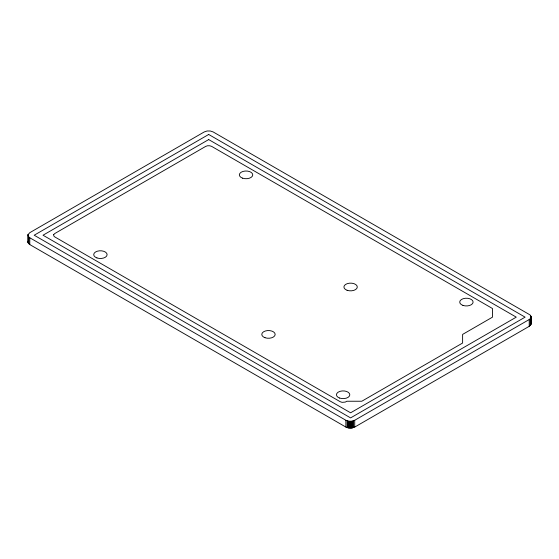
<?xml version="1.0" encoding="UTF-8"?>
<svg xmlns="http://www.w3.org/2000/svg" width="559" height="559" viewBox="0 0 559 559"><rect width="100%" height="100%" fill="white"/><g stroke="black" fill="none" stroke-linecap="round" stroke-linejoin="round"><path stroke-width="0.84" d="M28.006 234.752L28.425 236.604L29.781 237.771L345.888 420.277L348.69 421.213L351.918 421.213L354.72 420.277L529.219 319.531C531.56 318.63 531.56 315.332 529.219 314.431L213.112 131.924L210.31 130.995L207.082 130.995L204.28 131.924L29.781 232.677L28.006 234.752L28.006 242.487L29.781 244.569L345.888 427.076L348.69 428.005L351.918 428.005L354.72 427.076L529.219 326.323L530.994 324.248L531.05 316.981M28.16 241.09L28.006 242.487M530.84 322.843L531.05 323.78M530.994 316.513L530.994 324.248M530.84 316.045L530.84 324.709M530.575 318.357L530.575 325.156M530.212 318.784L530.212 325.576M529.219 319.531L529.219 326.323M354.72 420.277L354.72 427.076M353.428 420.85L353.428 427.649M352.694 421.06L352.694 427.852M351.918 421.213L351.918 428.005M351.122 421.304L351.122 428.096M350.304 421.332L350.304 428.131M349.487 421.304L349.487 428.096M348.69 421.213L348.69 428.005M347.915 421.06L347.915 427.852M347.181 420.85L347.181 427.649M345.888 420.277L345.888 427.076M29.781 237.771L29.781 244.569M28.789 237.023L28.789 243.822M28.425 236.604L28.425 243.396M28.16 234.291L28.16 242.955M53.72 234.577L53.72 235.87L54.775 236.911L340.2 401.704L342.066 402.347L345.245 402.096L346.859 401.236L361.806 401.236L462.614 343.03L462.614 334.408L492.5 317.149L492.5 308.526L211.623 146.36L209.751 145.78L207.578 145.745L205.705 146.395L54.775 233.536L53.72 234.577M208.696 134.474L34.19 235.22L350.598 417.901L525.104 317.149L208.696 134.474M208.696 139.575L43.022 235.22L350.598 412.801L516.271 317.149L208.696 139.575M339.648 398.064A6.694 3.864 0 0 0 349.815 394.85A6.694 3.864 0 0 0 339.914 391.377A6.694 3.864 0 0 0 339.648 398.064M462.936 305.389A6.694 3.864 0 0 0 473.103 302.174A6.694 3.864 0 0 0 463.201 298.695A6.694 3.864 0 0 0 462.936 305.389M347.118 290.289A6.694 3.864 0 0 0 357.292 287.081A6.694 3.864 0 0 0 347.391 283.602A6.694 3.864 0 0 0 347.118 290.289M264.994 337.706A6.694 3.864 0 0 0 275.161 334.492A6.694 3.864 0 0 0 265.259 331.019A6.694 3.864 0 0 0 264.994 337.706M242.578 178.167A6.694 3.864 0 0 0 252.745 174.953A6.694 3.864 0 0 0 242.844 171.473A6.694 3.864 0 0 0 242.578 178.167M96.938 257.937A6.694 3.864 0 0 0 107.104 254.722A6.694 3.864 0 0 0 97.203 251.243A6.694 3.864 0 0 0 96.938 257.937"/></g></svg>
